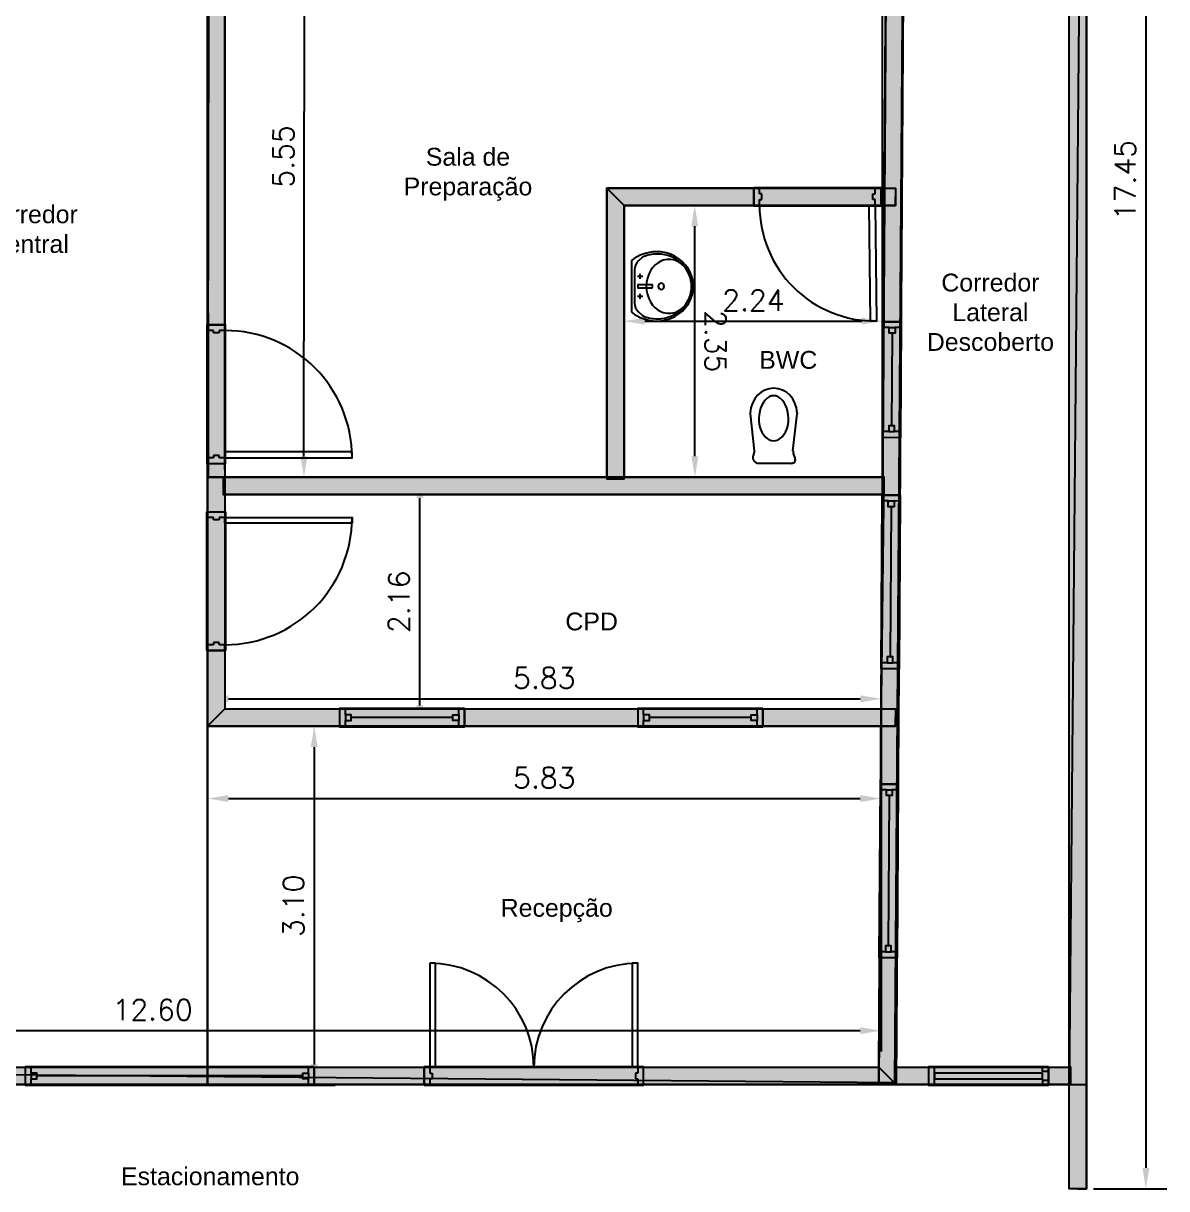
# Model space of a CAD drawing. Extents: x -7.4 to 20.1, y 0.2 to 18.5.
# Drawn here: x 10.21 to 20.1, y 0.18 to 10.26 of the extents above; entities that cross this region are included whole.
import ezdxf

# ---------------------------------------------------------------- set-up
doc = ezdxf.new("R2010")
doc.units = 0
doc.header["$MEASUREMENT"] = 0
doc.layers.get('0').update_dxf_attribs({"linetype": 'CONTINUOUS'})
doc.layers.get('Defpoints').update_dxf_attribs({"linetype": 'CONTINUOUS'})
for name, color, linetype in [('ANNOTATIONS', 7, 'CONTINUOUS'), ('BUILDING_ENVELOPE', 51, 'CONTINUOUS'), ('FIXTURES', 7, 'CONTINUOUS')]:
    doc.layers.add(name, color=color, linetype=linetype)
doc.styles.get("Standard").update_dxf_attribs({"font": 'txt.shx'})
doc.dimstyles.get("Standard").update_dxf_attribs({"dimtxt": 0.18, "dimasz": 0.18, "dimexe": 0.18, "dimexo": 0.0625, "dimgap": 0.09, "dimtad": 0, "dimtih": 1, "dimtoh": 1, "dimdec": 4, "dimzin": 0, "dimdsep": 46, "dimtxsty": 'Standard', "dimcen": 0.09, "dimadec": 0, "dimazin": 0, "dimtfac": 1, "dimtdec": 4, "dimtofl": 0, "dimtmove": 0, "dimatfit": 3, "dimfxl": 1, "dimtolj": 1, "dimtzin": 0, "dimarcsym": 0})

# ---------------------------------------------------------------- blocks, each defined once
blk = doc.blocks.new('*D27')
at = {"color": 0, "lineweight": -2, "transparency": 16777216}
for p, q in [((19.465, 17.632), (20.098, 17.632)), ((19.918, 17.452), (19.918, 0.362)), ((19.465, 0.182), (20.098, 0.182))]:
    blk.add_line(p, q, dxfattribs=at)
at = {"color": 0, "transparency": 16777216}
for points in [[(19.888, 17.452), (19.948, 17.452), (19.918, 17.632)], [(19.888, 0.362), (19.948, 0.362), (19.918, 0.182)]]:
    blk.add_solid(points, dxfattribs=at)
at = {"layer": 'Defpoints', "color": 0, "transparency": 16777216}
for p in [(19.403, 17.632), (19.403, 0.182), (19.918, 0.182)]:
    blk.add_point(p, dxfattribs=at)
at = {"color": 0, "transparency": 16777216, "insert": (19.738, 8.907), "char_height": 0.18, "attachment_point": 5, "rotation": 90}
blk.add_mtext('\\A1;17.45', dxfattribs=at)
blk = doc.blocks.new('*D38')
at = {"color": 0, "lineweight": -2, "transparency": 16777216}
for p, q in [((5.023, 4.118), (5.023, 1.369)), ((17.627, 4.118), (17.627, 1.369)), ((5.203, 1.549), (17.447, 1.549))]:
    blk.add_line(p, q, dxfattribs=at)
at = {"color": 0, "transparency": 16777216}
for points in [[(5.203, 1.579), (5.203, 1.519), (5.023, 1.549)], [(17.447, 1.579), (17.447, 1.519), (17.627, 1.549)]]:
    blk.add_solid(points, dxfattribs=at)
at = {"layer": 'Defpoints', "color": 0, "transparency": 16777216}
for p in [(5.023, 4.181), (17.627, 4.181), (17.627, 1.549)]:
    blk.add_point(p, dxfattribs=at)
at = {"color": 0, "transparency": 16777216, "insert": (11.325, 1.729), "char_height": 0.18, "attachment_point": 5}
blk.add_mtext('\\A1;12.60', dxfattribs=at)
blk = doc.blocks.new('*D47')
at = {"color": 0, "lineweight": -2, "transparency": 16777216}
for p, q in [((12.017, 11.888), (12.819, 11.887)), ((12.634, 6.517), (12.639, 11.707)), ((12.012, 6.338), (12.814, 6.337))]:
    blk.add_line(p, q, dxfattribs=at)
at = {"color": 0, "transparency": 16777216}
for points in [[(12.609, 11.707), (12.669, 11.707), (12.639, 11.887)], [(12.604, 6.517), (12.664, 6.517), (12.634, 6.337)]]:
    blk.add_solid(points, dxfattribs=at)
at = {"layer": 'Defpoints', "color": 0, "transparency": 16777216}
for p in [(11.955, 11.888), (12.639, 11.887), (11.95, 6.338)]:
    blk.add_point(p, dxfattribs=at)
at = {"color": 0, "transparency": 16777216, "insert": (12.456, 9.112), "char_height": 0.18, "attachment_point": 5, "rotation": 89.9476}
blk.add_mtext('\\A1;5.55', dxfattribs=at)
blk = doc.blocks.new('*D48')
at = {"color": 0, "lineweight": -2, "transparency": 16777216}
for p, q in [((11.95, 6.4), (11.95, 11.155)), ((17.64, 6.4), (17.64, 11.155)), ((12.13, 10.975), (17.46, 10.975))]:
    blk.add_line(p, q, dxfattribs=at)
at = {"color": 0, "transparency": 16777216}
for points in [[(12.13, 11.005), (12.13, 10.945), (11.95, 10.975)], [(17.46, 11.005), (17.46, 10.945), (17.64, 10.975)]]:
    blk.add_solid(points, dxfattribs=at)
at = {"layer": 'Defpoints', "color": 0, "transparency": 16777216}
for p in [(17.64, 10.975), (11.95, 6.338), (17.64, 6.338)]:
    blk.add_point(p, dxfattribs=at)
at = {"color": 0, "transparency": 16777216, "insert": (14.795, 11.155), "char_height": 0.18, "attachment_point": 5}
blk.add_mtext('\\A1;5.69', dxfattribs=at)
blk = doc.blocks.new('*D49')
at = {"color": 0, "lineweight": -2, "transparency": 16777216}
for p, q in [((15.465, 8.688), (16.195, 8.688)), ((16.016, 6.518), (16.015, 8.508)), ((15.466, 6.338), (16.196, 6.338))]:
    blk.add_line(p, q, dxfattribs=at)
at = {"color": 0, "transparency": 16777216}
for points in [[(16.045, 8.508), (15.985, 8.508), (16.015, 8.688)], [(16.046, 6.518), (15.986, 6.518), (16.016, 6.338)]]:
    blk.add_solid(points, dxfattribs=at)
at = {"layer": 'Defpoints', "color": 0, "transparency": 16777216}
for p in [(15.403, 8.688), (16.015, 8.688), (15.403, 6.338)]:
    blk.add_point(p, dxfattribs=at)
at = {"color": 0, "transparency": 16777216, "insert": (16.195, 7.513), "char_height": 0.18, "attachment_point": 5, "rotation": 270.0124}
blk.add_mtext('\\A1;2.35', dxfattribs=at)
blk = doc.blocks.new('*D50')
at = {"color": 0, "lineweight": -2, "transparency": 16777216}
for p, q in [((15.403, 6.4), (15.403, 7.867)), ((17.64, 6.4), (17.64, 7.867)), ((15.583, 7.687), (17.46, 7.687))]:
    blk.add_line(p, q, dxfattribs=at)
at = {"color": 0, "transparency": 16777216}
for points in [[(15.583, 7.717), (15.583, 7.657), (15.403, 7.687)], [(17.46, 7.717), (17.46, 7.657), (17.64, 7.687)]]:
    blk.add_solid(points, dxfattribs=at)
at = {"layer": 'Defpoints', "color": 0, "transparency": 16777216}
for p in [(17.64, 7.687), (15.403, 6.338), (17.64, 6.338)]:
    blk.add_point(p, dxfattribs=at)
at = {"color": 0, "transparency": 16777216, "insert": (16.522, 7.867), "char_height": 0.18, "attachment_point": 5}
blk.add_mtext('\\A1;2.24', dxfattribs=at)
blk = doc.blocks.new('*D54')
at = {"color": 0, "lineweight": -2, "transparency": 16777216}
for p, q in [((11.862, 4.182), (12.903, 4.182)), ((12.723, 4.002), (12.723, 1.257)), ((11.862, 1.077), (12.903, 1.077))]:
    blk.add_line(p, q, dxfattribs=at)
at = {"color": 0, "transparency": 16777216}
for points in [[(12.693, 4.002), (12.753, 4.002), (12.723, 4.182)], [(12.693, 1.257), (12.753, 1.257), (12.723, 1.077)]]:
    blk.add_solid(points, dxfattribs=at)
at = {"layer": 'Defpoints', "color": 0, "transparency": 16777216}
for p in [(11.8, 4.182), (11.8, 1.077), (12.723, 1.077)]:
    blk.add_point(p, dxfattribs=at)
at = {"color": 0, "transparency": 16777216, "insert": (12.543, 2.629), "char_height": 0.18, "attachment_point": 5, "rotation": 90}
blk.add_mtext('\\A1;3.10', dxfattribs=at)
blk = doc.blocks.new('*D55')
at = {"color": 0, "lineweight": -2, "transparency": 16777216}
for p, q in [((11.8, 4.119), (11.8, 3.377)), ((17.627, 4.119), (17.627, 3.377)), ((11.98, 3.557), (17.447, 3.557))]:
    blk.add_line(p, q, dxfattribs=at)
at = {"color": 0, "transparency": 16777216}
for points in [[(11.98, 3.587), (11.98, 3.527), (11.8, 3.557)], [(17.447, 3.587), (17.447, 3.527), (17.627, 3.557)]]:
    blk.add_solid(points, dxfattribs=at)
at = {"layer": 'Defpoints', "color": 0, "transparency": 16777216}
for p in [(11.8, 4.182), (17.627, 4.182), (17.627, 3.557)]:
    blk.add_point(p, dxfattribs=at)
at = {"color": 0, "transparency": 16777216, "insert": (14.713, 3.737), "char_height": 0.18, "attachment_point": 5}
blk.add_mtext('\\A1;5.83', dxfattribs=at)
blk = doc.blocks.new('*D59')
at = {"color": 0, "lineweight": -2, "transparency": 16777216}
for p, q in [((12.785, 6.337), (13.816, 6.337)), ((13.636, 4.362), (13.636, 6.157)), ((12.785, 4.182), (13.816, 4.182))]:
    blk.add_line(p, q, dxfattribs=at)
at = {"color": 0, "transparency": 16777216}
for points in [[(13.606, 6.157), (13.666, 6.157), (13.636, 6.337)], [(13.606, 4.362), (13.666, 4.362), (13.636, 4.182)]]:
    blk.add_solid(points, dxfattribs=at)
at = {"layer": 'Defpoints', "color": 0, "transparency": 16777216}
for p in [(12.723, 6.337), (13.636, 6.337), (12.723, 4.182)]:
    blk.add_point(p, dxfattribs=at)
at = {"color": 0, "transparency": 16777216, "insert": (13.456, 5.259), "char_height": 0.18, "attachment_point": 5, "rotation": 90}
blk.add_mtext('\\A1;2.16', dxfattribs=at)
blk = doc.blocks.new('*D60')
at = {"color": 0, "lineweight": -2, "transparency": 16777216}
for p, q in [((11.8, 4.244), (11.8, 4.6)), ((17.627, 4.244), (17.627, 4.6)), ((11.98, 4.42), (17.447, 4.42))]:
    blk.add_line(p, q, dxfattribs=at)
at = {"color": 0, "transparency": 16777216}
for points in [[(11.98, 4.45), (11.98, 4.39), (11.8, 4.42)], [(17.447, 4.45), (17.447, 4.39), (17.627, 4.42)]]:
    blk.add_solid(points, dxfattribs=at)
at = {"layer": 'Defpoints', "color": 0, "transparency": 16777216}
for p in [(17.627, 4.42), (11.8, 4.182), (17.627, 4.182)]:
    blk.add_point(p, dxfattribs=at)
at = {"color": 0, "transparency": 16777216, "insert": (14.713, 4.6), "char_height": 0.18, "attachment_point": 5}
blk.add_mtext('\\A1;5.83', dxfattribs=at)

msp = doc.modelspace()

# ---------------------------------------------------------------- hatches: boundary and pattern name
at = {"layer": 'BUILDING_ENVELOPE'}
for points in [[(19.253, 0.182), (19.253, 17.482), (19.403, 17.632), (19.403, 0.182), (19.328, 0.182)], [(17.854, 16.332), (17.757, 1.082), (17.608, 1.232), (17.703, 16.182)], [(11.95, 16.182), (11.95, 4.332), (11.8, 4.182), (11.8, 16.182)], [(15.253, 8.838), (17.753, 8.838), (17.753, 8.763), (17.753, 8.688), (15.403, 8.688)], [(15.253, 6.338), (15.253, 8.838), (15.403, 8.688), (15.403, 6.338)], [(11.95, 6.188), (11.95, 6.338), (11.935, 6.338), (11.935, 6.188)], [(11.95, 6.338), (17.64, 6.338), (17.639, 6.188), (11.95, 6.188)], [(15.403, 6.338), (15.253, 6.338), (15.253, 6.323), (15.403, 6.323)], [(17.64, 6.338), (17.639, 6.188), (17.654, 6.188), (17.655, 6.338)], [(11.95, 4.332), (17.753, 4.332), (17.753, 4.257), (17.753, 4.182), (11.8, 4.182)], [(1.053, 1.232), (17.608, 1.232), (17.757, 1.082), (0.903, 1.082)], [(17.757, 1.082), (17.758, 1.232), (17.743, 1.232), (17.742, 1.082)], [(17.758, 1.232), (19.253, 1.232), (19.253, 1.082), (17.757, 1.082)], [(19.253, 1.232), (19.253, 1.082), (19.268, 1.082), (19.268, 1.232)]]:
    msp.add_hatch(color=253, dxfattribs=at).paths.add_polyline_path(points)

# ---------------------------------------------------------------- linework, layer by layer
for points in [[(0.903, 17.632), (19.403, 17.632), (19.253, 1.082), (0.903, 1.082), (0.903, 17.632)], [(2.603, 16.332), (17.854, 16.332), (17.757, 1.082), (0.903, 1.082)], [(2.603, 16.332), (17.854, 16.332), (17.742, 1.097), (2.603, 1.232), (2.603, 16.332)], [(11.8, 6.338), (11.8, 4.182), (17.627, 4.182), (17.64, 6.338), (11.8, 6.338)]]:
    msp.add_lwpolyline(points)
at = {"layer": 'BUILDING_ENVELOPE', "color": 7, "linetype": 'Continuous'}
for p, q in [((17.854, 16.332), (17.757, 1.082)), ((11.8, 16.182), (11.8, 4.182)), ((11.95, 16.182), (11.95, 4.332)), ((17.703, 16.182), (17.608, 1.232)), ((15.253, 6.338), (15.253, 8.838)), ((16.525, 8.838), (16.525, 8.688)), ((16.575, 8.838), (16.525, 8.838)), ((16.525, 8.838), (16.525, 8.688)), ((16.575, 8.788), (16.575, 8.838)), ((16.595, 8.788), (16.575, 8.788)), ((16.595, 8.738), (16.595, 8.788)), ((17.555, 8.738), (17.555, 8.788)), ((17.555, 8.788), (17.575, 8.788)), ((17.575, 8.788), (17.575, 8.838)), ((17.575, 8.838), (17.625, 8.838)), ((17.625, 8.838), (17.625, 8.688)), ((17.625, 8.838), (17.625, 8.688)), ((15.403, 6.338), (15.403, 8.688)), ((16.525, 8.688), (16.575, 8.688)), ((16.575, 8.688), (16.575, 8.738)), ((16.575, 8.738), (16.595, 8.738)), ((17.575, 8.738), (17.555, 8.738)), ((17.575, 8.688), (17.575, 8.738)), ((17.625, 8.688), (17.575, 8.688)), ((17.648, 7.632), (17.649, 7.682)), ((17.649, 7.682), (17.799, 7.681)), ((17.649, 7.682), (17.799, 7.681)), ((17.799, 7.681), (17.798, 7.631)), ((11.8, 7.656), (11.95, 7.656)), ((11.8, 7.606), (11.8, 7.656)), ((11.8, 7.656), (11.95, 7.656)), ((11.85, 7.606), (11.8, 7.606)), ((11.85, 7.586), (11.85, 7.606)), ((11.9, 7.586), (11.85, 7.586)), ((11.95, 7.606), (11.9, 7.606)), ((11.9, 7.606), (11.9, 7.586)), ((11.95, 7.656), (11.95, 7.606)), ((17.698, 7.632), (17.648, 7.632)), ((17.723, 7.582), (17.718, 6.782)), ((17.798, 7.631), (17.748, 7.632)), ((17.643, 6.732), (17.642, 6.682)), ((17.642, 6.682), (17.792, 6.681)), ((17.642, 6.682), (17.792, 6.681)), ((17.693, 6.732), (17.643, 6.732)), ((17.793, 6.731), (17.743, 6.732)), ((17.792, 6.681), (17.793, 6.731)), ((11.85, 6.506), (11.8, 6.506)), ((11.8, 6.506), (11.8, 6.456)), ((11.8, 6.456), (11.95, 6.456)), ((11.8, 6.456), (11.95, 6.456)), ((11.9, 6.526), (11.85, 6.526)), ((11.85, 6.526), (11.85, 6.506)), ((11.9, 6.506), (11.9, 6.526)), ((11.95, 6.506), (11.9, 6.506)), ((11.95, 6.456), (11.95, 6.506)), ((11.95, 6.338), (17.64, 6.338)), ((11.95, 6.188), (17.639, 6.188)), ((17.639, 6.182), (17.789, 6.181)), ((17.639, 6.132), (17.639, 6.182)), ((17.639, 6.182), (17.789, 6.181)), ((17.789, 6.181), (17.789, 6.131)), ((17.689, 6.132), (17.639, 6.132)), ((17.714, 6.082), (17.705, 4.782)), ((17.789, 6.131), (17.739, 6.132)), ((11.8, 6.038), (11.95, 6.038)), ((11.8, 5.988), (11.8, 6.038)), ((11.8, 6.038), (11.95, 6.038)), ((11.85, 5.988), (11.8, 5.988)), ((11.85, 5.968), (11.85, 5.988)), ((11.9, 5.968), (11.85, 5.968)), ((11.95, 5.988), (11.9, 5.988)), ((11.9, 5.988), (11.9, 5.968)), ((11.95, 6.038), (11.95, 5.988)), ((11.85, 4.888), (11.8, 4.888)), ((11.8, 4.888), (11.8, 4.838)), ((11.9, 4.908), (11.85, 4.908)), ((11.85, 4.908), (11.85, 4.888)), ((11.9, 4.888), (11.9, 4.908)), ((11.95, 4.888), (11.9, 4.888)), ((11.95, 4.838), (11.95, 4.888)), ((11.8, 4.838), (11.95, 4.838)), ((11.8, 4.838), (11.95, 4.838)), ((17.68, 4.732), (17.63, 4.732)), ((17.63, 4.732), (17.63, 4.682)), ((17.63, 4.682), (17.78, 4.681)), ((17.63, 4.682), (17.78, 4.681)), ((17.78, 4.731), (17.73, 4.732)), ((17.78, 4.681), (17.78, 4.731)), ((12.942, 4.332), (12.942, 4.182)), ((12.992, 4.332), (12.942, 4.332)), ((12.942, 4.332), (12.942, 4.182)), ((12.992, 4.282), (12.992, 4.332)), ((13.923, 4.257), (13.042, 4.257)), ((13.973, 4.282), (13.973, 4.332)), ((13.973, 4.332), (14.023, 4.332)), ((14.023, 4.332), (14.023, 4.182)), ((14.023, 4.332), (14.023, 4.182)), ((15.523, 4.332), (15.523, 4.182)), ((15.573, 4.332), (15.523, 4.332)), ((15.523, 4.332), (15.523, 4.182)), ((15.573, 4.282), (15.573, 4.332)), ((16.504, 4.257), (15.623, 4.257)), ((16.554, 4.282), (16.554, 4.332)), ((16.554, 4.332), (16.604, 4.332)), ((16.604, 4.332), (16.604, 4.182)), ((16.604, 4.332), (16.604, 4.182)), ((12.942, 4.182), (12.992, 4.182)), ((12.992, 4.182), (12.992, 4.232)), ((13.973, 4.182), (13.973, 4.232)), ((14.023, 4.182), (13.973, 4.182)), ((15.523, 4.182), (15.573, 4.182)), ((15.573, 4.182), (15.573, 4.232)), ((16.554, 4.182), (16.554, 4.232)), ((16.604, 4.182), (16.554, 4.182)), ((17.623, 3.682), (17.773, 3.681)), ((17.623, 3.632), (17.623, 3.682)), ((17.623, 3.682), (17.773, 3.681)), ((17.673, 3.632), (17.623, 3.632)), ((17.773, 3.631), (17.723, 3.632)), ((17.773, 3.681), (17.773, 3.631)), ((17.698, 3.582), (17.689, 2.282)), ((17.664, 2.232), (17.614, 2.232)), ((17.614, 2.232), (17.614, 2.182)), ((17.764, 2.232), (17.714, 2.232)), ((17.764, 2.182), (17.764, 2.232)), ((17.614, 2.182), (17.764, 2.182)), ((17.614, 2.182), (17.764, 2.182)), ((1.053, 1.232), (17.608, 1.232)), ((10.223, 1.232), (10.223, 1.082)), ((10.273, 1.232), (10.223, 1.232)), ((10.223, 1.232), (10.223, 1.082)), ((10.273, 1.182), (10.273, 1.232)), ((12.673, 1.182), (12.673, 1.232)), ((12.673, 1.232), (12.723, 1.232)), ((12.723, 1.232), (12.723, 1.082)), ((12.723, 1.232), (12.723, 1.082)), ((13.673, 1.082), (13.673, 1.232)), ((13.673, 1.232), (13.723, 1.232)), ((13.673, 1.082), (13.673, 1.232)), ((13.723, 1.232), (13.723, 1.182)), ((15.573, 1.232), (15.523, 1.232)), ((15.523, 1.232), (15.523, 1.182)), ((15.573, 1.082), (15.573, 1.232)), ((15.573, 1.082), (15.573, 1.232)), ((17.758, 1.232), (19.253, 1.232)), ((18.038, 1.232), (18.038, 1.082)), ((19.075, 1.232), (19.075, 1.082)), ((10.273, 1.082), (10.273, 1.132)), ((12.623, 1.157), (10.323, 1.157)), ((12.673, 1.082), (12.673, 1.132)), ((13.723, 1.182), (13.743, 1.182)), ((13.723, 1.132), (13.723, 1.082)), ((13.743, 1.132), (13.723, 1.132)), ((13.743, 1.182), (13.743, 1.132)), ((15.523, 1.182), (15.503, 1.182)), ((15.503, 1.182), (15.503, 1.132)), ((15.503, 1.132), (15.523, 1.132)), ((15.523, 1.132), (15.523, 1.082)), ((0.903, 1.082), (17.757, 1.082)), ((10.223, 1.082), (10.273, 1.082)), ((12.723, 1.082), (12.673, 1.082)), ((13.723, 1.082), (13.673, 1.082)), ((15.523, 1.082), (15.573, 1.082)), ((17.757, 1.082), (19.253, 1.082))]:
    msp.add_line(p, q, dxfattribs=at)
at = {"layer": 'BUILDING_ENVELOPE'}
for points in [[(17.609, 1.083), (19.403, 1.083), (19.403, 17.632), (17.712, 17.632), (17.609, 1.083)], [(11.95, 6.338), (15.253, 6.338), (15.253, 8.837), (17.657, 8.838), (17.676, 12.038), (11.8, 12.038), (11.804, 6.338), (11.95, 6.338)], [(9.073, 4.188), (9.098, 1.082), (11.8, 1.082), (11.8, 4.182), (11.815, 11.888), (9.011, 11.886), (9.073, 4.188)], [(15.253, 6.338), (17.64, 6.338), (17.657, 8.838), (15.253, 8.838), (15.253, 6.338)], [(11.8, 4.182), (17.627, 4.182), (17.655, 6.338), (11.8, 6.338), (11.8, 4.182)], [(11.8, 4.182), (11.8, 1.082), (17.609, 1.083), (17.627, 4.182), (11.8, 4.182)]]:
    msp.add_lwpolyline(points, dxfattribs=at)
at = {"layer": 'BUILDING_ENVELOPE', "color": 7, "linetype": 'Continuous'}
for points in [[(19.253, 0.182), (19.253, 17.482), (19.403, 17.632), (19.403, 0.182), (19.328, 0.182)], [(17.854, 16.332), (17.757, 1.082), (17.608, 1.232), (17.703, 16.182)], [(11.95, 16.182), (11.95, 4.332), (11.8, 4.182), (11.8, 16.182)], [(15.253, 8.838), (17.753, 8.838), (17.753, 8.763), (17.753, 8.688), (15.403, 8.688)], [(15.253, 6.338), (15.253, 8.838), (15.403, 8.688), (15.403, 6.338)], [(16.525, 8.843), (17.625, 8.843), (17.625, 8.683), (16.525, 8.683)], [(17.536, 7.687), (17.525, 8.687), (17.575, 8.688), (17.586, 7.688)], [(17.644, 7.682), (17.637, 6.682), (17.797, 6.681), (17.804, 7.681)], [(11.795, 7.656), (11.795, 6.456), (11.955, 6.456), (11.955, 7.656)], [(17.748, 7.632), (17.748, 7.582), (17.698, 7.582), (17.698, 7.632)], [(17.743, 6.732), (17.743, 6.782), (17.693, 6.782), (17.693, 6.732)], [(13.05, 6.556), (11.95, 6.556), (11.95, 6.506), (13.05, 6.506)], [(11.95, 6.188), (11.95, 6.338), (11.935, 6.338), (11.935, 6.188)], [(11.95, 6.338), (17.64, 6.338), (17.639, 6.188), (11.95, 6.188)], [(15.403, 6.338), (15.253, 6.338), (15.253, 6.323), (15.403, 6.323)], [(17.64, 6.338), (17.639, 6.188), (17.654, 6.188), (17.655, 6.338)], [(17.634, 6.182), (17.625, 4.682), (17.785, 4.681), (17.794, 6.181)], [(17.739, 6.132), (17.739, 6.082), (17.689, 6.082), (17.689, 6.132)], [(11.795, 4.838), (11.795, 6.038), (11.955, 6.038), (11.955, 4.838)], [(13.05, 5.938), (11.95, 5.938), (11.95, 5.988), (13.05, 5.988)], [(17.73, 4.732), (17.73, 4.782), (17.68, 4.782), (17.68, 4.732)], [(14.023, 4.337), (12.942, 4.337), (12.942, 4.177), (14.023, 4.177)], [(16.604, 4.337), (15.523, 4.337), (15.523, 4.177), (16.604, 4.177)], [(11.95, 4.332), (17.753, 4.332), (17.753, 4.257), (17.753, 4.182), (11.8, 4.182)], [(12.992, 4.232), (13.042, 4.232), (13.042, 4.282), (12.992, 4.282)], [(13.973, 4.232), (13.923, 4.232), (13.923, 4.282), (13.973, 4.282)], [(15.573, 4.232), (15.623, 4.232), (15.623, 4.282), (15.573, 4.282)], [(16.554, 4.232), (16.504, 4.232), (16.504, 4.282), (16.554, 4.282)], [(17.618, 3.682), (17.609, 2.183), (17.769, 2.181), (17.778, 3.681)], [(17.723, 3.632), (17.723, 3.582), (17.673, 3.582), (17.673, 3.632)], [(17.714, 2.232), (17.714, 2.282), (17.664, 2.282), (17.664, 2.232)], [(13.723, 2.132), (13.723, 1.232), (13.773, 1.232), (13.773, 2.132)], [(15.473, 2.132), (15.473, 1.232), (15.523, 1.232), (15.523, 2.132)], [(1.053, 1.232), (17.608, 1.232), (17.757, 1.082), (0.903, 1.082)], [(12.723, 1.237), (10.223, 1.237), (10.223, 1.077), (12.723, 1.077)], [(13.673, 1.077), (15.573, 1.077), (15.573, 1.237), (13.673, 1.237)], [(17.757, 1.082), (17.758, 1.232), (17.743, 1.232), (17.742, 1.082)], [(17.758, 1.232), (19.253, 1.232), (19.253, 1.082), (17.757, 1.082)], [(19.075, 1.237), (18.038, 1.237), (18.038, 1.077), (19.075, 1.077)], [(18.038, 1.232), (18.038, 1.082), (18.088, 1.082), (18.088, 1.232)], [(19.075, 1.232), (19.075, 1.197), (19.025, 1.197), (19.025, 1.232)], [(19.253, 1.232), (19.253, 1.082), (19.268, 1.082), (19.268, 1.232)], [(10.273, 1.132), (10.323, 1.132), (10.323, 1.182), (10.273, 1.182)], [(12.673, 1.132), (12.623, 1.132), (12.623, 1.182), (12.673, 1.182)], [(19.025, 1.182), (18.088, 1.182), (18.088, 1.132), (19.025, 1.132)], [(19.075, 1.082), (19.075, 1.117), (19.025, 1.117), (19.025, 1.082)]]:
    msp.add_lwpolyline(points, close=True, dxfattribs=at)
for points in [[(19.328, 0.182), (19.403, 0.182), (19.403, 17.632)], [(19.328, 0.182), (19.253, 0.182), (19.253, 17.482)], [(15.253, 8.838), (17.753, 8.838), (17.753, 8.763)], [(15.403, 8.688), (17.753, 8.688), (17.753, 8.763)], [(11.8, 4.182), (17.753, 4.182), (17.753, 4.257)], [(11.95, 4.332), (17.753, 4.332), (17.753, 4.257)]]:
    msp.add_lwpolyline(points, dxfattribs=at)
for centre, radius, start, end in [((17.575, 8.688), 1, 180, 270.6145), ((11.95, 6.506), 1.1, 0, 90), ((11.95, 5.988), 1.1, 270, 0), ((13.723, 1.232), 0.9, 0, 90), ((15.523, 1.232), 0.9, 90, 180)]:
    msp.add_arc(centre, radius, start, end, dxfattribs=at)
at = {"layer": 'FIXTURES', "color": 7, "linetype": 'Continuous'}
for p, q in [((15.469, 8.211), (15.469, 7.764)), ((15.563, 8.24), (15.528, 8.208)), ((15.493, 8.131), (15.493, 7.988)), ((15.52, 8.076), (15.567, 8.076)), ((15.544, 8.053), (15.544, 8.096)), ((15.493, 7.988), (15.493, 7.845)), ((15.52, 7.903), (15.567, 7.903)), ((15.544, 7.881), (15.544, 7.924)), ((15.528, 7.767), (15.563, 7.735)), ((16.493, 6.885), (16.53, 6.565)), ((16.865, 6.565), (16.902, 6.885)), ((16.527, 6.54), (16.521, 6.526)), ((16.567, 6.457), (16.851, 6.457)), ((16.883, 6.505), (16.869, 6.54))]:
    msp.add_line(p, q, dxfattribs=at)
msp.add_lwpolyline([(15.65, 7.975), (15.65, 8), (15.523, 8), (15.523, 7.975)], close=True, dxfattribs=at)
for centre, radius, start, end in [((15.604, 8.127), 0.111, 133.2436, 178.2436), ((15.604, 7.848), 0.111, 181.7564, 226.7564), ((16.543, 6.891), 0.05, 176.0231, 186.5885), ((16.853, 6.891), 0.05, 353.3851, 3.9764), ((16.624, 6.793), 0.05, 189.9939, 195.173), ((16.772, 6.793), 0.05, 344.827, 350.0061), ((16.481, 6.559), 0.05, 337.7643, 6.5885), ((16.915, 6.559), 0.05, 173.3851, 202.316), ((16.567, 6.507), 0.05, 157.7643, 270), ((16.851, 6.491), 0.0345, 270, 22.316)]:
    msp.add_arc(centre, radius, start, end, dxfattribs=at)
for centre, major_axis, ratio, start_param, end_param in [((15.688, 7.971), (0.336, 0), 0.943396, 1.586763, 2.28018), ((15.691, 7.987), (0.296, 0), 0.949035, 1.570796, 2.015896), ((15.685, 7.988), (0.318, 0), 0.943396, 4.706119, 7.860251), ((15.691, 7.987), (0.296, 0), 0.949035, 1.447633, 1.570796), ((15.792, 7.988), (0, 0.233), 0.841322, 0.341166, 2.800426), ((15.792, 7.988), (0, 0.233), 0.841322, 0.341166, 2.800426), ((15.691, 7.987), (0.296, 0), 0.949035, 0.695408, 1.447633), ((15.792, 7.988), (0, 0.233), 0.841322, 0, 0.341166), ((15.792, 7.988), (0, 0.233), 0.841322, 0, 0.341166), ((15.792, 7.988), (0, 0.233), 0.841322, -0.693081, 0), ((15.792, 7.988), (0, 0.233), 0.841322, -0.693081, 0), ((15.691, 7.987), (0.296, 0), 0.949035, 0.002398, 0.695408), ((15.725, 7.988), (0, 0.0262), 0.969719, 0.000576, 3.141017), ((15.725, 7.988), (0, 0.0262), 0.969719, -3.141017, -0.000576), ((15.691, 7.988), (0.296, 0), 0.949035, -0.695408, -0.002398), ((15.688, 8.005), (0.336, 0), 0.943396, 4.003006, 4.696422), ((15.691, 7.988), (0.296, 0), 0.949035, -1.447633, -0.695408), ((15.792, 7.988), (0, 0.233), 0.841322, 2.800426, 3.141593), ((15.792, 7.988), (0, 0.233), 0.841322, -3.482759, -3.141593), ((15.792, 7.988), (0, 0.233), 0.841322, 3.141593, 3.834674), ((15.792, 7.988), (0, 0.233), 0.841322, -3.141593, -2.448512), ((15.691, 7.988), (0.296, 0), 0.949035, -2.015896, -1.570796), ((15.691, 7.988), (0.296, 0), 0.949035, -1.570796, -1.447633), ((16.698, 6.877), (0, 0.23), 0.891698, 4.790187, 7.776173), ((16.698, 6.839), (0, 0.203), 0.630769, 4.439966, 8.126405), ((16.698, 6.863), (0, 0.211), 0.630769, 1.976838, 4.306348)]:
    msp.add_ellipse(centre, major_axis=major_axis, ratio=ratio, start_param=start_param, end_param=end_param, dxfattribs=at)

# ---------------------------------------------------------------- texts
at = {"layer": 'ANNOTATIONS', "char_height": 0.1541, "attachment_point": 5}
for s, insert, width in [('\\C7;\\fArial|b0|i0|;\\H0.15409676972777;Sala de \\PPreparação', (14.053, 8.957), 1.3), ('\\C7;\\fArial|b0|i0|;\\H0.15409676972777;Corredor\\PCentral', (10.253, 8.482), 1.3), ('\\C7;\\fArial|b0|i0|;\\H0.15409676972777;Corredor \\PLateral\\PDescoberto', (18.573, 7.763), 1.3), ('\\C7;\\fArial|b0|i0|;\\H0.15409676972777;BWC', (16.824, 7.351), 1.3), ('\\C7;\\fArial|b0|i0|;\\H0.15409676972777;CPD', (15.123, 5.088), 2), ('\\C7;\\fArial|b0|i0|;\\H0.15409676972777;Recepção', (14.821, 2.588), 2.59676), ('\\C7;\\fArial|b0|i0|;\\H0.15409676972777;Estacionamento', (11.823, 0.288), 2.59676)]:
    msp.add_mtext(s, dxfattribs=dict(at, insert=insert, width=width))

# ---------------------------------------------------------------- dimensions: what is measured, and where the dimension line sits
for base, p1, p2, picture, middle in [((19.918, 0.182), (19.403, 17.632), (19.403, 0.182), '*D27', (19.738, 8.907)), ((13.636, 6.337), (12.7228, 4.1819), (12.7228, 6.337), '*D59', (13.456, 5.2594)), ((12.7228, 1.0771), (11.7996, 4.1819), (11.7996, 1.0771), '*D54', (12.5428, 2.6295))]:
    dim = msp.add_linear_dim(base=base, p1=p1, p2=p2, angle=90, dimstyle='Standard', override={"dimtad": 1, "dimtih": 0, "dimtoh": 0, "dimdec": 2})
    dim.commit()
    dim.dimension.update_dxf_attribs({"geometry": picture, "text_midpoint": middle})
for p1, p2, distance, picture, middle in [((11.95, 6.338), (11.955, 11.888), -0.684, '*D47', (12.456, 9.112)), ((11.95, 6.338), (17.64, 6.338), 4.637, '*D48', (14.795, 11.155)), ((15.403, 6.338), (15.403, 8.688), -0.612, '*D49', (16.195, 7.513)), ((15.403, 6.338), (17.64, 6.338), 1.35, '*D50', (16.522, 7.867))]:
    dim = msp.add_aligned_dim(p1=p1, p2=p2, distance=distance, dimstyle='Standard', override={"dimtad": 1, "dimtih": 0, "dimtoh": 0, "dimdec": 2})
    dim.commit()
    dim.dimension.update_dxf_attribs({"geometry": picture, "text_midpoint": middle})
for base, p1, p2, picture, middle in [((17.627, 4.42), (11.8, 4.182), (17.627, 4.182), '*D60', (14.713, 4.6)), ((17.627, 1.549), (5.023, 4.181), (17.627, 4.181), '*D38', (11.325, 1.729)), ((17.627, 3.557), (11.8, 4.182), (17.627, 4.182), '*D55', (14.713, 3.737))]:
    dim = msp.add_linear_dim(base=base, p1=p1, p2=p2, dimstyle='Standard', override={"dimtad": 1, "dimtih": 0, "dimtoh": 0, "dimdec": 2})
    dim.commit()
    dim.dimension.update_dxf_attribs({"geometry": picture, "text_midpoint": middle})

doc.saveas('drawing.dxf')
